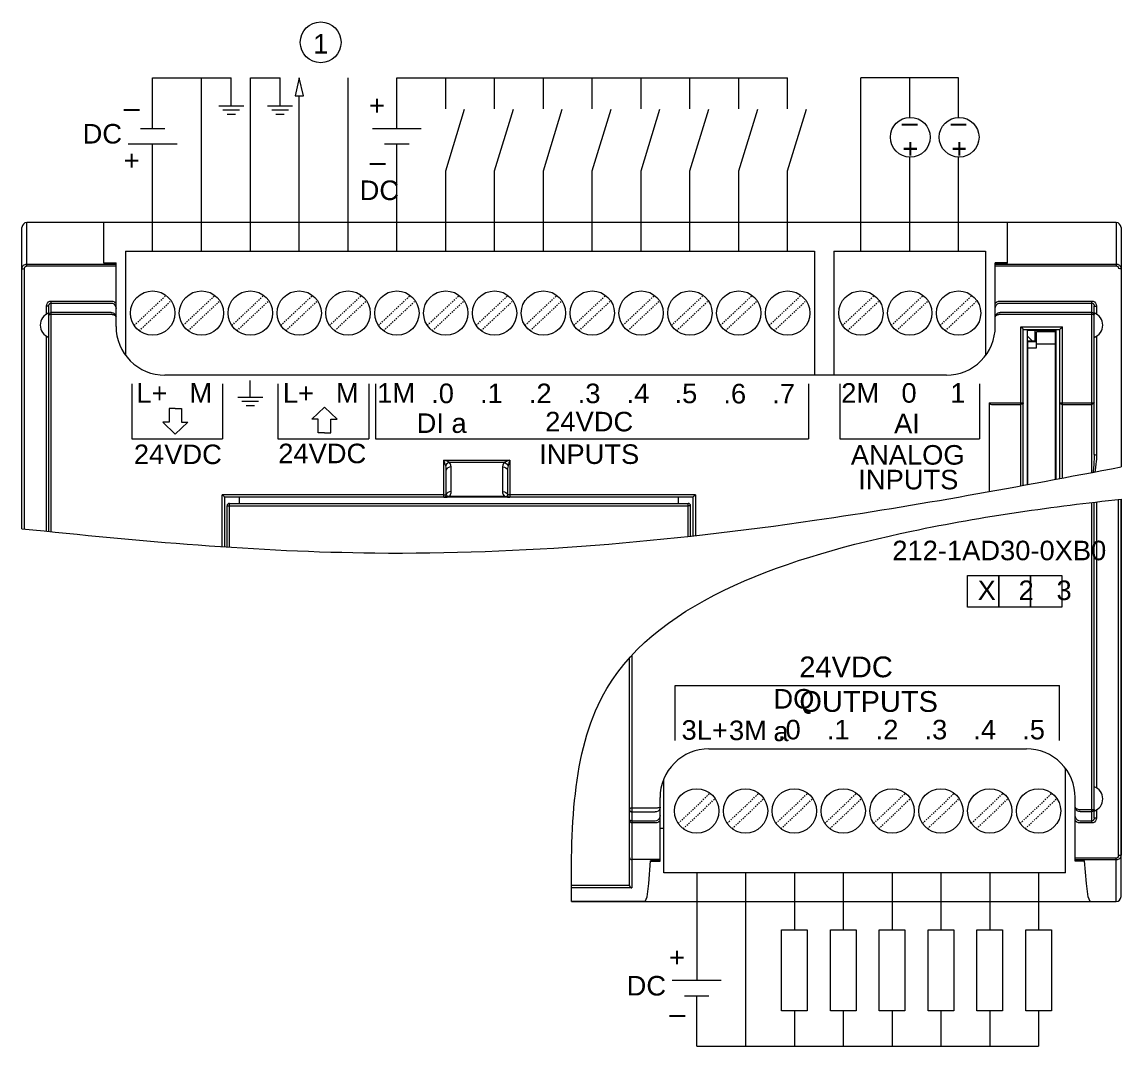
# Model space of a CAD drawing. Header units: inches. Extents: x 57 to 2760, y -193 to 2149.
# Drawn here: x 790.4 to 880.4, y 1788 to 1871.9 of the extents above; entities that cross this region are included whole.
import ezdxf

# ---------------------------------------------------------------- set-up
doc = ezdxf.new("R2010")
doc.units = ezdxf.units.IN
doc.header["$MEASUREMENT"] = 0
doc.linetypes.add('DOT', pattern=[0.2, 0.1, -0.1])
doc.layers.add('Wiring', color=7, linetype='Continuous')
doc.styles.get("Standard").update_dxf_attribs({"font": 'arial.ttf'})

msp = doc.modelspace()

# ---------------------------------------------------------------- linework, layer by layer
at = {"color": 7, "linetype": 'Continuous', "lineweight": 0}
for p, q in [((790.39903, 1830.39447), (790.39903, 1855.06341)), ((790.79903, 1851.90873), (790.79903, 1855.46341)), ((879.99903, 1855.46341), (790.79903, 1855.46341)), ((797.09903, 1852.13984), (797.09903, 1855.46341)), ((871.09903, 1852.13984), (871.09903, 1855.46341)), ((879.99903, 1855.46341), (879.99903, 1851.90873)), ((880.39903, 1855.06341), (880.39903, 1835.45298)), ((798.88903, 1853.11341), (798.88903, 1844.57681)), ((798.88903, 1853.11341), (855.30903, 1853.11341)), ((855.30903, 1853.11341), (855.30903, 1842.96341)), ((856.88903, 1853.11341), (856.88903, 1842.96341)), ((856.88903, 1853.11341), (869.30903, 1853.11341)), ((869.30903, 1853.11341), (869.30903, 1844.57681)), ((790.59903, 1830.37346), (790.59903, 1851.69163)), ((790.79903, 1852.06846), (798.09903, 1852.06846)), ((790.79903, 1851.90873), (798.09903, 1851.90873)), ((797.09903, 1852.16642), (798.09903, 1852.16642)), ((798.09903, 1852.13984), (797.09903, 1852.13984)), ((798.09903, 1846.96341), (798.09903, 1852.16642)), ((870.09903, 1846.96341), (870.09903, 1852.16642)), ((871.09903, 1852.16642), (870.09903, 1852.16642)), ((871.09903, 1852.13984), (870.09903, 1852.13984)), ((870.09903, 1852.06846), (879.99903, 1852.06846)), ((870.09903, 1851.90873), (879.99903, 1851.90873)), ((792.39903, 1847.96145), (792.39903, 1848.60592)), ((792.59903, 1830.16582), (792.59903, 1848.63608)), ((792.79903, 1830.14534), (792.79903, 1849.03739)), ((792.79903, 1849.03739), (797.69903, 1849.03739)), ((792.79903, 1848.87481), (797.69903, 1848.87481)), ((870.49903, 1849.03739), (877.99903, 1849.03739)), ((870.49903, 1848.87481), (877.99903, 1848.87481)), ((877.99903, 1834.99444), (877.99903, 1849.03739)), ((878.19903, 1836.46805), (878.19903, 1848.63608)), ((878.39903, 1848.60592), (878.39903, 1847.96145)), ((797.69903, 1848.09909), (792.79903, 1848.09909)), ((797.69903, 1847.92625), (792.79903, 1847.92625)), ((877.99903, 1848.09909), (870.49903, 1848.09909)), ((877.99903, 1847.92625), (870.49903, 1847.92816)), ((872.19903, 1846.93328), (875.59903, 1846.93328)), ((872.19903, 1833.90682), (872.19903, 1846.93328)), ((875.59903, 1834.54013), (875.59903, 1846.93328)), ((792.39903, 1830.18636), (792.39903, 1846.16538)), ((872.39903, 1840.88272), (872.39903, 1846.7144)), ((872.39903, 1846.71341), (875.39903, 1846.71341)), ((872.39903, 1846.71341), (875.39903, 1846.71341)), ((872.74903, 1846.66341), (872.69903, 1846.71341)), ((872.74903, 1846.66341), (875.04903, 1846.66341)), ((872.74903, 1834.00829), (872.74903, 1846.66341)), ((873.14903, 1845.76341), (872.74903, 1846.16341)), ((873.34903, 1846.66341), (873.34903, 1845.76341)), ((875.02403, 1846.51341), (873.47403, 1846.51341)), ((873.47403, 1845.21341), (873.47403, 1846.51341)), ((875.02403, 1834.43209), (875.02403, 1846.51341)), ((875.04903, 1846.66341), (875.09903, 1846.71341)), ((875.04903, 1846.66341), (875.04903, 1834.43678)), ((875.39903, 1834.50252), (875.39903, 1846.7144)), ((878.39903, 1846.16538), (878.39903, 1836.45005)), ((873.34903, 1845.76341), (872.74903, 1845.76341)), ((872.77403, 1845.71341), (873.47403, 1845.71341)), ((872.77403, 1845.71341), (873.47403, 1845.71341)), ((872.77403, 1834.01292), (872.77403, 1845.71341)), ((872.77403, 1845.21341), (873.47403, 1845.21341)), ((875.02403, 1845.51341), (873.47403, 1845.51341)), ((866.09903, 1842.96341), (802.09905, 1842.96341)), ((809.09552, 1841.17386), (809.09552, 1842.53886)), ((808.07177, 1841.17386), (810.11927, 1841.17386)), ((808.41302, 1840.83261), (809.77802, 1840.83261)), ((869.59903, 1840.69462), (869.59903, 1833.43308)), ((869.79217, 1840.70742), (872.19217, 1840.70742)), ((869.79217, 1840.56844), (872.19217, 1840.56844)), ((872.39903, 1833.94367), (872.39903, 1840.88272)), ((875.59903, 1840.70742), (877.99903, 1840.70742)), ((875.59903, 1840.56844), (877.99903, 1840.56844)), ((808.75427, 1840.49136), (809.43677, 1840.49136)), ((824.94903, 1832.96341), (824.94903, 1835.99974)), ((825.0553, 1835.67959), (824.94903, 1835.99974)), ((825.09759, 1835.94986), (824.94903, 1835.99974)), ((824.94903, 1835.99974), (830.34903, 1835.99974)), ((825.0973, 1835.55131), (825.0553, 1835.67959)), ((825.21689, 1835.90908), (825.09759, 1835.94986)), ((825.14903, 1833.16341), (825.14903, 1835.17744)), ((825.31426, 1835.87519), (825.21689, 1835.90908)), ((825.39386, 1835.84691), (825.31426, 1835.87519)), ((825.39386, 1835.84691), (829.9042, 1835.84691)), ((825.54903, 1833.43935), (825.54903, 1835.45337)), ((829.74903, 1835.45337), (829.74903, 1833.43935)), ((829.98089, 1835.87417), (829.9042, 1835.84691)), ((830.07682, 1835.90758), (829.98089, 1835.87417)), ((830.19785, 1835.94898), (830.07682, 1835.90758)), ((830.14903, 1835.17744), (830.14903, 1833.16341)), ((830.34903, 1835.99974), (830.19785, 1835.94898)), ((830.2773, 1835.7842), (830.20075, 1835.55131)), ((830.34903, 1835.99974), (830.2773, 1835.7842)), ((830.34903, 1835.99974), (830.34903, 1832.96341)), ((806.79903, 1828.92107), (806.79903, 1833.17693)), ((824.94903, 1833.17693), (806.79903, 1833.17693)), ((806.99903, 1828.90764), (806.99903, 1832.96387)), ((806.99903, 1828.90764), (806.99903, 1832.96387)), ((845.34903, 1832.96341), (806.99903, 1832.96341)), ((807.39903, 1828.88123), (807.39903, 1832.46341)), ((807.39903, 1832.46341), (844.94903, 1832.46341)), ((807.39903, 1832.46341), (844.94903, 1832.46341)), ((808.19903, 1832.46341), (808.19903, 1832.96341)), ((830.34903, 1832.96341), (824.94903, 1832.96341)), ((825.16716, 1833.06559), (825.09382, 1833.02545)), ((825.16201, 1832.97644), (825.22422, 1832.98569)), ((829.91464, 1833.02545), (825.38341, 1833.02545)), ((830.1309, 1833.06559), (830.20424, 1833.02545)), ((830.24371, 1832.96652), (830.34903, 1832.96341)), ((845.54903, 1833.17693), (830.34903, 1833.17693)), ((844.14903, 1832.46341), (844.14903, 1832.96341)), ((844.94903, 1829.76041), (844.94903, 1832.46341)), ((845.34903, 1829.80425), (845.34903, 1832.96387)), ((845.54903, 1833.17693), (845.54903, 1829.8264)), ((877.99903, 1806.29015), (877.99903, 1832.53826)), ((878.19903, 1806.69147), (878.19903, 1832.56169)), ((878.39903, 1832.58495), (878.39903, 1809.16216)), ((880.19903, 1803.63591), (880.19903, 1832.78784)), ((880.39903, 1832.80972), (880.39903, 1803.66918)), ((880.39903, 1800.26413), (880.39903, 1832.80972)), ((807.19903, 1828.89436), (807.19903, 1832.26341)), ((807.39903, 1832.2765), (844.94903, 1832.2765)), ((845.14903, 1829.78226), (845.14903, 1832.26341)), ((840.14903, 1801.19782), (840.14903, 1819.8132)), ((840.34903, 1820.03226), (840.34903, 1800.96984)), ((846.64903, 1812.36413), (872.649, 1812.36413)), ((875.85903, 1802.21413), (875.85903, 1810.75074)), ((842.94903, 1802.21413), (842.94903, 1809.884)), ((842.64903, 1807.57913), (842.64903, 1808.36413)), ((842.64903, 1803.16112), (842.64903, 1808.36413)), ((876.64903, 1803.16112), (876.64903, 1808.36413)), ((840.34903, 1807.53858), (842.24903, 1807.53858)), ((877.04903, 1807.40129), (877.99903, 1807.40129)), ((877.04903, 1807.22845), (877.99903, 1807.22845)), ((878.39903, 1807.3661), (878.39903, 1806.72162)), ((840.34903, 1807.19276), (842.24903, 1807.19276)), ((842.24894, 1806.45273), (840.34903, 1806.45273)), ((877.99903, 1806.45273), (877.04903, 1806.45273)), ((842.24903, 1806.29015), (840.34903, 1806.29015)), ((842.64903, 1805.86413), (842.94903, 1805.86413)), ((877.99903, 1806.29015), (877.04903, 1806.29015)), ((842.64903, 1803.29232), (840.34903, 1803.29232)), ((841.7337, 1801.34586), (841.8806, 1803.18771)), ((841.87703, 1803.16112), (842.64903, 1803.16112)), ((842.64903, 1803.18771), (841.8806, 1803.18771)), ((879.99903, 1803.41881), (876.64903, 1803.41881)), ((879.999, 1803.25908), (876.64903, 1803.25908)), ((877.41745, 1803.18771), (876.64903, 1803.18771)), ((877.42102, 1803.16112), (876.64903, 1803.16112)), ((877.56435, 1801.34586), (877.41745, 1803.18771)), ((879.99903, 1799.86413), (879.99903, 1803.41881)), ((875.85903, 1802.21413), (842.94903, 1802.21413)), ((840.15127, 1801.16762), (835.39642, 1801.16762)), ((840.34903, 1800.96984), (835.39758, 1800.96984)), ((841.43433, 1799.86413), (835.40836, 1799.86413)), ((835.40836, 1799.86413), (879.99903, 1799.86413))]:
    msp.add_line(p, q, dxfattribs=at)
at = {"linetype": 'DOT', "lineweight": 0}
for p, q in [((799.59317, 1847.04019), (802.19226, 1849.50223)), ((803.59317, 1847.04019), (806.19226, 1849.50223)), ((807.59317, 1847.04019), (810.19226, 1849.50223)), ((811.59317, 1847.04019), (814.19226, 1849.50223)), ((815.59317, 1847.04019), (818.19226, 1849.50223)), ((819.59317, 1847.04019), (822.19226, 1849.50223)), ((823.59317, 1847.04019), (826.19226, 1849.50223)), ((827.59317, 1847.04019), (830.19226, 1849.50223)), ((831.59317, 1847.04019), (834.19226, 1849.50223)), ((835.59317, 1847.04019), (838.19226, 1849.50223)), ((839.59317, 1847.04019), (842.19226, 1849.50223)), ((843.59317, 1847.04019), (846.19226, 1849.50223)), ((847.59317, 1847.04019), (850.19226, 1849.50223)), ((851.59317, 1847.04019), (854.19226, 1849.50223)), ((857.59317, 1847.04019), (860.19226, 1849.50223)), ((861.59317, 1847.04019), (864.19226, 1849.50223)), ((865.59317, 1847.04019), (868.19226, 1849.50223)), ((800.0058, 1846.6046), (802.60488, 1849.06664)), ((804.0058, 1846.6046), (806.60488, 1849.06664)), ((808.0058, 1846.6046), (810.60488, 1849.06664)), ((812.0058, 1846.6046), (814.60488, 1849.06664)), ((816.0058, 1846.6046), (818.60488, 1849.06664)), ((820.0058, 1846.6046), (822.60488, 1849.06664)), ((824.0058, 1846.6046), (826.60488, 1849.06664)), ((828.0058, 1846.6046), (830.60488, 1849.06664)), ((832.0058, 1846.6046), (834.60488, 1849.06664)), ((836.0058, 1846.6046), (838.60488, 1849.06664)), ((840.0058, 1846.6046), (842.60488, 1849.06664)), ((844.0058, 1846.6046), (846.60488, 1849.06664)), ((848.0058, 1846.6046), (850.60488, 1849.06664)), ((852.0058, 1846.6046), (854.60488, 1849.06664)), ((858.0058, 1846.6046), (860.60488, 1849.06664)), ((862.0058, 1846.6046), (864.60488, 1849.06664)), ((866.0058, 1846.6046), (868.60488, 1849.06664)), ((844.14317, 1806.2609), (846.74226, 1808.72295)), ((844.5558, 1805.82531), (847.15488, 1808.28736)), ((848.14317, 1806.2609), (850.74226, 1808.72295)), ((848.5558, 1805.82531), (851.15488, 1808.28736)), ((852.14317, 1806.2609), (854.74226, 1808.72295)), ((852.5558, 1805.82531), (855.15488, 1808.28736)), ((856.14317, 1806.2609), (858.74226, 1808.72295)), ((856.5558, 1805.82531), (859.15488, 1808.28736)), ((860.14317, 1806.2609), (862.74226, 1808.72295)), ((860.5558, 1805.82531), (863.15488, 1808.28736)), ((864.14317, 1806.2609), (866.74226, 1808.72295)), ((864.5558, 1805.82531), (867.15488, 1808.28736)), ((868.14317, 1806.2609), (870.74226, 1808.72295)), ((868.5558, 1805.82531), (871.15488, 1808.28736)), ((872.14317, 1806.2609), (874.74226, 1808.72295)), ((872.5558, 1805.82531), (875.15488, 1808.28736))]:
    msp.add_line(p, q, dxfattribs=at)
at = {"lineweight": 0}
for p, q in [((799.38403, 1842.25719), (799.38403, 1837.7436)), ((806.81403, 1842.25719), (806.81403, 1837.7436)), ((811.33927, 1842.25759), (811.33927, 1837.74401)), ((818.81403, 1842.25759), (818.81403, 1837.74401)), ((819.33927, 1842.25759), (819.33927, 1837.74401)), ((854.81403, 1842.25759), (854.81403, 1837.74401)), ((857.38403, 1842.25719), (857.38403, 1837.7436)), ((868.81403, 1842.25719), (868.81403, 1837.7436)), ((802.43958, 1840.2392), (802.43958, 1839.12081)), ((802.95363, 1840.2392), (802.43958, 1840.2392)), ((802.95363, 1840.2392), (803.46768, 1840.2392)), ((803.46768, 1840.2392), (803.46768, 1839.12081)), ((814.14674, 1839.35037), (815.17484, 1840.34785)), ((816.20294, 1839.35037), (815.17484, 1840.34785)), ((801.92553, 1839.12081), (802.95363, 1838.12333)), ((802.43958, 1839.12081), (801.92553, 1839.12081)), ((803.98173, 1839.12081), (802.95363, 1838.12333)), ((803.46768, 1839.12081), (803.98173, 1839.12081)), ((814.66079, 1839.35037), (814.14674, 1839.35037)), ((814.66079, 1838.23198), (814.66079, 1839.35037)), ((815.68889, 1838.23198), (815.68889, 1839.35037)), ((815.68889, 1839.35037), (816.20294, 1839.35037)), ((815.17484, 1838.23198), (814.66079, 1838.23198)), ((815.17484, 1838.23198), (815.68889, 1838.23198)), ((799.38403, 1837.7436), (806.81403, 1837.7436)), ((811.33927, 1837.74401), (818.81403, 1837.74401)), ((819.33927, 1837.74401), (854.81403, 1837.74401)), ((857.38403, 1837.7436), (868.81403, 1837.7436)), ((843.88927, 1813.03854), (843.88927, 1817.55212)), ((843.88927, 1817.55212), (875.36403, 1817.55212)), ((875.36403, 1813.03854), (875.36403, 1817.55212))]:
    msp.add_line(p, q, dxfattribs=at)
at = {"color": 7, "linetype": 'Continuous', "lineweight": 0}
for points in [[(790.39903, 1851.65837), (790.40354, 1851.71982), (790.41832, 1851.78419), (790.44455, 1851.84836), (790.48244, 1851.90901), (790.53122, 1851.96297), (790.58941, 1852.00764), (790.65512, 1852.041), (790.72591, 1852.06155), (790.79903, 1852.06846)], [(790.39903, 1851.65837), (790.42582, 1851.675), (790.49903, 1851.68717), (790.59903, 1851.69163)], [(790.59903, 1851.69163), (790.60128, 1851.72416), (790.60867, 1851.75823), (790.62178, 1851.7922), (790.64072, 1851.82431), (790.66511, 1851.85288), (790.6942, 1851.87653), (790.72706, 1851.89419), (790.76246, 1851.90507), (790.79903, 1851.90873)], [(879.99903, 1852.06846), (880.04372, 1852.0659), (880.087, 1852.05842), (880.13017, 1852.04579), (880.17383, 1852.02723), (880.21803, 1852.00153), (880.26221, 1851.96719), (880.30484, 1851.9227), (880.34303, 1851.86762), (880.37318, 1851.80338), (880.39243, 1851.73251), (880.39903, 1851.65837)], [(879.99903, 1851.90873), (880.02138, 1851.90737), (880.04302, 1851.90342), (880.0646, 1851.89673), (880.08643, 1851.8869), (880.10853, 1851.8733), (880.13062, 1851.85512), (880.15193, 1851.83157), (880.17102, 1851.80243), (880.1861, 1851.76842), (880.19573, 1851.7309), (880.19903, 1851.69163)], [(880.39903, 1851.65837), (880.37223, 1851.675), (880.29903, 1851.68717), (880.19903, 1851.69163)], [(792.39903, 1848.60592), (792.42073, 1848.74607), (792.48175, 1848.86865), (792.5724, 1848.96141), (792.68113, 1849.01817), (792.79903, 1849.03739)], [(792.59903, 1848.6361), (792.57223, 1848.62101), (792.49902, 1848.60997), (792.39903, 1848.60592)], [(792.59903, 1848.63607), (792.60986, 1848.71356), (792.64039, 1848.78143), (792.68576, 1848.83282), (792.74018, 1848.86423), (792.79903, 1848.87481)], [(797.69903, 1849.03739), (797.84159, 1849.01885), (797.97713, 1848.96362), (798.09903, 1848.87256)], [(797.69903, 1848.87481), (797.81649, 1848.85476), (797.9255, 1848.79489), (798.01618, 1848.69717), (798.07732, 1848.5679), (798.09903, 1848.42025)], [(870.09903, 1848.87256), (870.22063, 1848.96346), (870.35577, 1849.01867), (870.49903, 1849.03739)], [(870.09903, 1848.42025), (870.12074, 1848.56792), (870.18178, 1848.69704), (870.27249, 1848.79484), (870.38106, 1848.85458), (870.49903, 1848.87481)], [(877.99903, 1849.03739), (878.11692, 1849.01817), (878.22572, 1848.96137), (878.31632, 1848.86862), (878.37735, 1848.746), (878.39903, 1848.60592)], [(877.99903, 1848.87481), (878.05788, 1848.86423), (878.11233, 1848.83279), (878.15768, 1848.78141), (878.18821, 1848.71351), (878.19903, 1848.63607)], [(878.19903, 1848.6361), (878.22582, 1848.62101), (878.29903, 1848.60997), (878.39903, 1848.60592)], [(792.59903, 1847.90591), (792.61425, 1847.97984), (792.6576, 1848.04251), (792.72249, 1848.08439), (792.79903, 1848.09909)], [(792.79903, 1847.92625), (792.72224, 1847.92469), (792.65697, 1847.92023), (792.61389, 1847.9136), (792.59903, 1847.90591)], [(797.69904, 1848.09909), (797.76596, 1848.09415), (797.82462, 1848.08136), (797.87491, 1848.06337), (797.91771, 1848.04204), (797.95433, 1848.01837), (797.98606, 1847.99265), (798.01408, 1847.96448), (798.03883, 1847.93342), (798.05984, 1847.89979), (798.07659, 1847.86422), (798.08876, 1847.82737), (798.09627, 1847.78952), (798.09903, 1847.74836)], [(798.09903, 1847.74839), (798.09627, 1847.76925), (798.08876, 1847.78844), (798.07659, 1847.80712), (798.05985, 1847.82515), (798.03884, 1847.84221), (798.0141, 1847.85796), (797.98608, 1847.87224), (797.95436, 1847.88529), (797.91775, 1847.8973), (797.87496, 1847.90812), (797.82468, 1847.91724), (797.76604, 1847.92373), (797.69914, 1847.92625)], [(870.09903, 1847.74836), (870.10177, 1847.78939), (870.10988, 1847.82954), (870.12314, 1847.86832), (870.14123, 1847.9052), (870.1638, 1847.93973), (870.1904, 1847.9715), (870.22068, 1848.00026), (870.25435, 1848.02583), (870.29091, 1848.04789), (870.32973, 1848.06613), (870.37012, 1848.08038), (870.4115, 1848.09059), (870.45416, 1848.09688), (870.49903, 1848.09909)], [(870.49903, 1847.92625), (870.45416, 1847.92513), (870.41151, 1847.92194), (870.37012, 1847.91676), (870.32973, 1847.90953), (870.29091, 1847.90027), (870.25435, 1847.88909), (870.22068, 1847.87611), (870.1904, 1847.86153), (870.1638, 1847.84542), (870.14123, 1847.82791), (870.12314, 1847.8092), (870.10988, 1847.78954), (870.10177, 1847.76918), (870.09903, 1847.74839)], [(877.99903, 1848.09909), (878.0746, 1848.08477), (878.13952, 1848.0434), (878.1837, 1847.98008), (878.19903, 1847.90591)], [(878.19903, 1847.90591), (878.1837, 1847.91372), (878.13952, 1847.92038), (878.0746, 1847.92474), (877.99903, 1847.92625)], [(872.39903, 1846.7144), (872.38421, 1846.73663), (872.34909, 1846.7772), (872.30292, 1846.82699), (872.2513, 1846.88056), (872.19903, 1846.93328)], [(875.39903, 1846.7144), (875.41384, 1846.73663), (875.44896, 1846.7772), (875.49514, 1846.82699), (875.54675, 1846.88056), (875.59903, 1846.93328)], [(869.59217, 1840.69054), (869.59612, 1840.69386), (869.6095, 1840.69738), (869.63456, 1840.70089), (869.67313, 1840.7041), (869.72613, 1840.7067), (869.79217, 1840.70742)], [(869.59217, 1840.69054), (869.60696, 1840.64447), (869.65004, 1840.60464), (869.71524, 1840.57784), (869.79217, 1840.56844)], [(872.19217, 1840.70742), (872.23172, 1840.70704), (872.27357, 1840.70598), (872.31524, 1840.70393), (872.35283, 1840.70066), (872.38091, 1840.69616), (872.39217, 1840.69054)], [(872.39217, 1840.69054), (872.37739, 1840.64447), (872.3343, 1840.60464), (872.26911, 1840.57784), (872.19217, 1840.56844)], [(875.39903, 1840.69054), (875.40298, 1840.69386), (875.41635, 1840.69738), (875.44141, 1840.70089), (875.47999, 1840.7041), (875.53298, 1840.7067), (875.59903, 1840.70742)], [(875.39903, 1840.69054), (875.41381, 1840.64447), (875.4569, 1840.60464), (875.52209, 1840.57784), (875.59903, 1840.56844)], [(877.99903, 1840.70742), (878.03858, 1840.70704), (878.08042, 1840.70598), (878.1221, 1840.70393), (878.15969, 1840.70066), (878.18776, 1840.69616), (878.19903, 1840.69054)], [(878.19903, 1840.69054), (878.18424, 1840.64447), (878.14116, 1840.60464), (878.07596, 1840.57784), (877.99903, 1840.56844)], [(878.19903, 1836.46805), (878.19733, 1836.28435), (878.19208, 1836.08372), (878.18306, 1835.86549), (878.17005, 1835.62822), (878.15278, 1835.36956), (878.13146, 1835.09322), (878.12506, 1835.01843)], [(878.19903, 1836.46805), (878.22582, 1836.45905), (878.29903, 1836.45246), (878.39903, 1836.45005)], [(878.39903, 1836.45005), (878.3961, 1836.27581), (878.38708, 1836.08786), (878.37161, 1835.88585), (878.34935, 1835.66894), (878.31979, 1835.43506), (878.28286, 1835.18477), (878.25953, 1835.04403)], [(825.39386, 1835.84691), (825.27442, 1835.77046), (825.17095, 1835.66733), (825.0973, 1835.55131)], [(825.14903, 1835.17744), (825.14242, 1835.31955), (825.12451, 1835.44482), (825.0973, 1835.55131)], [(825.54903, 1835.45337), (825.39596, 1835.43237), (825.26619, 1835.37256), (825.17948, 1835.28304), (825.14903, 1835.17744)], [(825.54903, 1835.45337), (825.52923, 1835.60282), (825.4755, 1835.73472), (825.39386, 1835.84691)], [(829.9042, 1835.84691), (829.8223, 1835.73434), (829.76854, 1835.60183), (829.74903, 1835.45337)], [(829.74903, 1835.45337), (829.9021, 1835.43237), (830.03187, 1835.37255), (830.11858, 1835.28303), (830.14903, 1835.17744)], [(829.9042, 1835.84692), (830.02363, 1835.77046), (830.1271, 1835.66733), (830.20075, 1835.55131)], [(830.20075, 1835.55131), (830.17347, 1835.44449), (830.15554, 1835.31857), (830.14903, 1835.17745)], [(825.54903, 1833.43935), (825.39595, 1833.41834), (825.26618, 1833.35853), (825.17947, 1833.26901), (825.14903, 1833.16341)], [(825.38341, 1833.02545), (825.44952, 1833.10841), (825.5015, 1833.20529), (825.53615, 1833.31568), (825.54903, 1833.43935)], [(829.74903, 1833.43935), (829.76191, 1833.31568), (829.79656, 1833.20528), (829.84854, 1833.1084), (829.91464, 1833.02545)], [(829.74903, 1833.43935), (829.9021, 1833.41834), (830.03187, 1833.35853), (830.11858, 1833.26901), (830.14903, 1833.16341)], [(806.99903, 1832.96387), (806.98421, 1832.98374), (806.94909, 1833.0226), (806.90292, 1833.07129), (806.8513, 1833.12429), (806.79903, 1833.17693)], [(824.94903, 1833.17693), (825.02333, 1833.17596), (825.08846, 1833.1731), (825.13351, 1833.16863), (825.14903, 1833.16341)], [(824.94903, 1832.96341), (825.02419, 1832.96499), (825.09529, 1832.96945), (825.16201, 1832.97644)], [(825.38341, 1833.02546), (825.26795, 1833.0656), (825.16716, 1833.06559)], [(825.22422, 1832.98569), (825.28188, 1832.99701), (825.33501, 1833.01029), (825.38341, 1833.02545)], [(829.91463, 1833.02545), (829.97653, 1833.00662), (830.05729, 1832.98865)], [(829.91464, 1833.02545), (830.0301, 1833.06559), (830.1309, 1833.06559)], [(830.05729, 1832.98865), (830.14645, 1832.97516), (830.24371, 1832.96652)], [(830.34903, 1833.17693), (830.27472, 1833.17596), (830.20959, 1833.1731), (830.16454, 1833.16863), (830.14903, 1833.16341)], [(845.34903, 1832.96387), (845.36384, 1832.98374), (845.39896, 1833.0226), (845.44514, 1833.07129), (845.49675, 1833.12429), (845.54903, 1833.17693)], [(807.19903, 1832.26341), (807.22473, 1832.26983), (807.29804, 1832.27471), (807.39903, 1832.2765)], [(845.14903, 1832.26341), (845.12332, 1832.26983), (845.05001, 1832.27471), (844.94903, 1832.2765)], [(840.14903, 1807.42164), (840.15197, 1807.44163), (840.15988, 1807.4596), (840.17146, 1807.47544), (840.18566, 1807.48908), (840.20168, 1807.5007), (840.21967, 1807.51082), (840.23957, 1807.5195), (840.26083, 1807.52659), (840.28287, 1807.53198), (840.3051, 1807.5357), (840.32707, 1807.53786), (840.34903, 1807.53858)], [(840.14903, 1807.42164), (840.15197, 1807.38249), (840.15988, 1807.34726), (840.17146, 1807.3163), (840.18566, 1807.2896), (840.20168, 1807.26687), (840.21967, 1807.24708), (840.23957, 1807.23008), (840.26084, 1807.21621), (840.28287, 1807.20565), (840.3051, 1807.19835), (840.32707, 1807.19414), (840.34903, 1807.19276)], [(842.24903, 1807.53858), (842.3076, 1807.53902), (842.37088, 1807.54051), (842.4365, 1807.5433), (842.50109, 1807.54763), (842.56021, 1807.55364), (842.60789, 1807.56122), (842.63858, 1807.56993), (842.64903, 1807.57913)], [(842.64903, 1807.57913), (842.62973, 1807.46059), (842.57318, 1807.35275), (842.48455, 1807.26684), (842.37291, 1807.21176), (842.24903, 1807.19276)], [(877.04908, 1807.22845), (876.95336, 1807.23863), (876.87336, 1807.26408), (876.80917, 1807.29849), (876.75928, 1807.33737), (876.72145, 1807.37788), (876.69343, 1807.41854), (876.67341, 1807.45857), (876.65991, 1807.49789), (876.65192, 1807.53701), (876.64903, 1807.57918)], [(876.64903, 1807.57916), (876.65192, 1807.55777), (876.65991, 1807.53793), (876.67342, 1807.518), (876.69345, 1807.49769), (876.72149, 1807.47707), (876.75933, 1807.45652), (876.80925, 1807.4368), (876.87348, 1807.41934), (876.95353, 1807.40643), (877.0493, 1807.40128)], [(877.99903, 1807.40129), (878.07581, 1807.40285), (878.14108, 1807.40732), (878.18416, 1807.41394), (878.19903, 1807.42164)], [(878.19903, 1807.42164), (878.1838, 1807.34771), (878.14045, 1807.28503), (878.07556, 1807.24316), (877.99903, 1807.22845)], [(840.34903, 1806.45273), (840.29619, 1806.45719), (840.25328, 1806.46807), (840.22141, 1806.48164), (840.19838, 1806.49574), (840.18124, 1806.51001), (840.16792, 1806.52508), (840.15793, 1806.54132), (840.15142, 1806.55901), (840.14903, 1806.57838)], [(840.34903, 1806.29015), (840.29618, 1806.3004), (840.25328, 1806.32529), (840.22141, 1806.35641), (840.19838, 1806.38875), (840.18124, 1806.42147), (840.16792, 1806.45603), (840.15793, 1806.49331), (840.15142, 1806.53391), (840.14903, 1806.57838)], [(842.64903, 1806.90719), (842.62732, 1806.75967), (842.56629, 1806.63053), (842.47558, 1806.53271), (842.36703, 1806.47297), (842.24894, 1806.45273)], [(842.64903, 1806.45499), (842.52749, 1806.36414), (842.3924, 1806.30891), (842.24903, 1806.29015)], [(877.04903, 1806.45273), (876.93156, 1806.47278), (876.82255, 1806.53265), (876.73187, 1806.63037), (876.67074, 1806.75964), (876.64903, 1806.90729)], [(877.04903, 1806.29015), (876.90646, 1806.30869), (876.77093, 1806.36392), (876.64903, 1806.45499)], [(878.39903, 1806.72162), (878.37733, 1806.58147), (878.3163, 1806.4589), (878.22566, 1806.36613), (878.11692, 1806.30937), (877.99903, 1806.29015)], [(878.19903, 1806.69147), (878.1882, 1806.61398), (878.15767, 1806.54611), (878.11229, 1806.49472), (878.05788, 1806.46331), (877.99903, 1806.45273)], [(878.19903, 1806.69145), (878.22582, 1806.70653), (878.29903, 1806.71758), (878.39903, 1806.72162)], [(880.39903, 1803.66918), (880.39456, 1803.60804), (880.37989, 1803.54385), (880.35377, 1803.47971), (880.31596, 1803.41899), (880.2672, 1803.3649), (880.20897, 1803.32011), (880.14317, 1803.28663), (880.07226, 1803.26601), (879.999, 1803.25908)], [(880.19903, 1803.63591), (880.19679, 1803.60356), (880.18946, 1803.56957), (880.17641, 1803.53562), (880.1575, 1803.50347), (880.13312, 1803.47483), (880.104, 1803.45112), (880.07109, 1803.43339), (880.03563, 1803.42248), (879.99903, 1803.41881)], [(880.39903, 1803.66918), (880.37223, 1803.65255), (880.29903, 1803.64037), (880.19903, 1803.63591)], [(840.14903, 1803.45229), (840.16185, 1803.39591), (840.20109, 1803.34462), (840.26543, 1803.30696), (840.34903, 1803.29232)], [(840.15127, 1801.16762), (840.15002, 1801.17765), (840.14928, 1801.18772), (840.14903, 1801.19782)], [(840.15127, 1801.16762), (840.18076, 1801.08582), (840.2299, 1801.0265), (840.2882, 1800.98825), (840.34903, 1800.96984)], [(841.43433, 1799.86413), (841.58457, 1800.23525), (841.7337, 1801.34586)], [(877.86372, 1799.86413), (877.71348, 1800.23525), (877.56435, 1801.34586)]]:
    msp.add_lwpolyline(points, dxfattribs=at)
at = {"lineweight": 0}
for points in [[(867.81405, 1826.5706), (870.39748, 1826.5706), (870.39748, 1823.96544), (867.81405, 1823.96544)], [(870.39748, 1826.5706), (872.98091, 1826.5706), (872.98091, 1823.96544), (870.39748, 1823.96544)], [(872.98091, 1826.5706), (875.56434, 1826.5706), (875.56434, 1823.96544), (872.98091, 1823.96544)]]:
    msp.add_lwpolyline(points, close=True, dxfattribs=at)
at = {"color": 7, "linetype": 'Continuous', "lineweight": 0}
for centre in [(801.09903, 1848.05341), (805.09903, 1848.05341), (809.09903, 1848.05341), (813.09903, 1848.05341), (817.09903, 1848.05341), (821.09903, 1848.05341), (825.09903, 1848.05341), (829.09903, 1848.05341), (833.09903, 1848.05341), (837.09903, 1848.05341), (841.09903, 1848.05341), (845.09903, 1848.05341), (849.09903, 1848.05341), (853.09903, 1848.05341), (859.09903, 1848.05341), (863.09903, 1848.05341), (867.09903, 1848.05341), (845.64903, 1807.27413), (849.64903, 1807.27413), (853.64903, 1807.27413), (857.64903, 1807.27413), (861.64903, 1807.27413), (865.64903, 1807.27413), (869.64903, 1807.27413), (873.64903, 1807.27413)]:
    msp.add_circle(centre, 1.815, dxfattribs=at)
for centre, radius, start, end in [((790.79903, 1855.06341), 0.4, 90, 180), ((879.99903, 1855.06341), 0.4, 0, 90), ((792.96331, 1847.06341), 1.06429, 110.0159596, 249.9840404), ((877.83474, 1847.06341), 1.06429, 290.0159596, 69.9840404), ((802.09903, 1846.96341), 4, 179.999896, 270.0003844), ((866.09903, 1846.96341), 4, 269.9999932, 0.0005115), ((807.39903, 1832.26341), 0.2, 90, 180), ((807.39903, 1832.26341), 0.2, 90, 180), ((824.94903, 1833.16341), 0.2, 270, 0), ((830.34903, 1833.16341), 0.2, 180, 270), ((844.94903, 1832.26341), 0.2, 0, 90), ((846.64903, 1808.36413), 4, 89.9999932, 180.0005115), ((872.64903, 1808.36413), 4, 359.999896, 90.0003844), ((877.83474, 1808.26413), 1.06429, 290.0159596, 69.9840404), ((879.99903, 1800.26413), 0.4, 270, 0), ((879.99903, 1800.26413), 0.4, 270, 0)]:
    msp.add_arc(centre, radius, start, end, dxfattribs=at)
at = {"lineweight": 0}
for points, knots in [([(790.39903, 1830.39447), (800.02106, 1829.38255), (821.64145, 1827.42339), (851.88346, 1830.10324), (872.0605, 1833.85427), (880.39903, 1835.45298)], [6.41712436, 6.41712436, 6.41712436, 6.41712436, 35.39058073, 71.49208339, 96.96942642, 96.96942642, 96.96942642, 96.96942642]), ([(835.40836, 1799.86413), (835.32716, 1806.32293), (835.83146, 1822.51198), (859.99231, 1830.21788), (874.86877, 1832.2064), (880.39903, 1832.80972)], [2.14680393, 2.14680393, 2.14680393, 2.14680393, 19.98043624, 48.06554587, 65.18535135, 65.18535135, 65.18535135, 65.18535135])]:
    msp.add_open_spline(points, degree=3, knots=knots, dxfattribs=at)
at = {"layer": 'Wiring', "lineweight": 15}
for p, q in [((801.09903, 1863.18009), (801.09903, 1867.30381)), ((801.09903, 1867.30381), (805.09903, 1867.30381)), ((805.09903, 1867.30381), (807.53272, 1867.30381)), ((805.09903, 1853.11341), (805.09903, 1867.30381)), ((809.09903, 1853.11341), (809.09903, 1867.30381)), ((809.09903, 1867.30381), (811.53272, 1867.30381)), ((813.09903, 1867.30381), (812.77064, 1865.83293)), ((813.45093, 1865.83293), (813.09903, 1867.30381)), ((817.09903, 1859.5804), (817.09903, 1867.30381)), ((821.09903, 1867.30381), (853.09903, 1867.30381)), ((821.09903, 1863.18009), (821.09903, 1867.30381)), ((825.09903, 1864.77931), (825.09903, 1867.30381)), ((829.09903, 1864.77931), (829.09903, 1867.30381)), ((833.09903, 1864.77931), (833.09903, 1867.30381)), ((837.09903, 1864.77931), (837.09903, 1867.30381)), ((841.09903, 1864.77931), (841.09903, 1867.30381)), ((845.09903, 1864.77931), (845.09903, 1867.30381)), ((849.09903, 1864.77931), (849.09903, 1867.30381)), ((853.09903, 1864.77931), (853.09903, 1867.30381)), ((859.09903, 1853.11341), (859.09903, 1867.30381)), ((867.09903, 1867.30381), (859.09903, 1867.30381)), ((863.09903, 1864.07934), (863.09903, 1867.30381)), ((867.09903, 1864.07934), (867.09903, 1867.30381)), ((812.77064, 1865.83293), (813.45093, 1865.83293)), ((813.09903, 1853.11341), (813.09903, 1865.83293)), ((825.09903, 1859.71429), (826.64496, 1864.75746)), ((829.09903, 1859.71429), (830.64496, 1864.75746)), ((833.09903, 1859.71429), (834.64496, 1864.75746)), ((837.09903, 1859.71429), (838.64496, 1864.75746)), ((841.09903, 1859.71429), (842.64496, 1864.75746)), ((845.09903, 1859.71429), (846.64496, 1864.75746)), ((849.09903, 1859.71429), (850.64496, 1864.75746)), ((853.09903, 1859.71429), (854.64496, 1864.75746)), ((800.09903, 1863.18009), (802.09903, 1863.18009)), ((819.09903, 1863.18009), (823.09903, 1863.18009)), ((799.09903, 1861.92275), (803.09903, 1861.92275)), ((801.09903, 1853.11341), (801.09903, 1861.92275)), ((820.09903, 1861.92275), (822.09903, 1861.92275)), ((821.09903, 1853.11341), (821.09903, 1861.92275)), ((863.09903, 1853.11341), (863.09903, 1860.82366)), ((867.09903, 1853.11341), (867.09903, 1860.82366)), ((817.09903, 1853.11341), (817.09903, 1859.5804)), ((825.09903, 1853.11341), (825.09903, 1859.71429)), ((829.09903, 1853.11341), (829.09903, 1859.71429)), ((833.09903, 1853.11341), (833.09903, 1859.71429)), ((837.09903, 1853.11341), (837.09903, 1859.71429)), ((841.09903, 1853.11341), (841.09903, 1859.71429)), ((845.09903, 1853.11341), (845.09903, 1859.71429)), ((849.09903, 1853.11341), (849.09903, 1859.71429)), ((853.09903, 1853.11341), (853.09903, 1859.71429)), ((845.64903, 1802.21413), (845.64903, 1793.4048)), ((849.64903, 1802.21413), (849.64903, 1788.02373)), ((853.64903, 1802.21413), (853.64903, 1797.5278)), ((857.64903, 1802.21413), (857.64903, 1797.5278)), ((861.64903, 1802.21413), (861.64903, 1797.5278)), ((865.64903, 1802.21413), (865.64903, 1797.5278)), ((869.64903, 1802.21413), (869.64903, 1797.5278)), ((873.64903, 1802.21413), (873.64903, 1797.5278)), ((843.64903, 1793.4048), (847.64903, 1793.4048)), ((844.64903, 1792.14745), (846.64903, 1792.14745)), ((845.64903, 1788.02373), (845.64903, 1792.14745)), ((853.64903, 1790.90915), (853.64903, 1788.02373)), ((857.64903, 1790.90915), (857.64903, 1788.02373)), ((861.64903, 1790.90915), (861.64903, 1788.02373)), ((865.64903, 1790.90915), (865.64903, 1788.02373)), ((869.64903, 1790.90915), (869.64903, 1788.02373)), ((873.64903, 1790.90915), (873.64903, 1788.02373)), ((845.64903, 1788.02373), (873.64903, 1788.02373))]:
    msp.add_line(p, q, dxfattribs=at)
at = {"layer": 'Wiring', "color": 7, "lineweight": 15}
for p, q in [((807.53272, 1865.02785), (807.53272, 1867.30381)), ((811.53272, 1865.02785), (811.53272, 1867.30381)), ((806.50897, 1865.02785), (808.55647, 1865.02785)), ((810.50897, 1865.02785), (812.55647, 1865.02785)), ((806.85022, 1864.6866), (808.21522, 1864.6866)), ((807.19147, 1864.34535), (807.87397, 1864.34535)), ((810.85022, 1864.6866), (812.21522, 1864.6866)), ((811.19147, 1864.34535), (811.87397, 1864.34535))]:
    msp.add_line(p, q, dxfattribs=at)
at = {"layer": 'Wiring', "lineweight": 15}
for points in [[(852.59906, 1797.5278), (854.69899, 1797.5278), (854.69899, 1790.90915), (852.59906, 1790.90915)], [(856.59906, 1797.5278), (858.69899, 1797.5278), (858.69899, 1790.90915), (856.59906, 1790.90915)], [(860.59906, 1797.5278), (862.69899, 1797.5278), (862.69899, 1790.90915), (860.59906, 1790.90915)], [(864.59906, 1797.5278), (866.69899, 1797.5278), (866.69899, 1790.90915), (864.59906, 1790.90915)], [(868.59906, 1797.5278), (870.69899, 1797.5278), (870.69899, 1790.90915), (868.59906, 1790.90915)], [(872.59906, 1797.5278), (874.69899, 1797.5278), (874.69899, 1790.90915), (872.59906, 1790.90915)]]:
    msp.add_lwpolyline(points, close=True, dxfattribs=at)
msp.add_circle((814.86104, 1870.22323), 1.66853, dxfattribs=at)
at = {"layer": 'Wiring', "color": 7, "lineweight": 15}
for centre in [(863.14158, 1862.4515), (867.14158, 1862.4515)]:
    msp.add_circle(centre, 1.6284, dxfattribs=at)

# ---------------------------------------------------------------- texts
at = {"lineweight": 0}
for s, insert, char_height, width, attachment_point in [('L+', (801.03949, 1842.31124), 1.6, 5.3067617, 2), ('M', (805.03949, 1842.31124), 1.6, 5.3067617, 2), ('L+', (813.03949, 1842.31124), 1.6, 5.3067617, 2), ('M', (817.03949, 1842.31124), 1.6, 5.3067617, 2), ('1M', (821.03949, 1842.31124), 1.6, 5.3067617, 2), ('2M', (859.03949, 1842.31124), 1.6, 5.3067617, 2), ('0', (863.03949, 1842.31124), 1.6, 5.3067617, 2), ('1', (867.03949, 1842.31124), 1.6, 5.3067617, 2), ('.0', (824.83955, 1842.27348), 1.6, 5.3067617, 2), ('.1', (828.83955, 1842.27348), 1.6, 5.3067617, 2), ('.2', (832.83955, 1842.27348), 1.6, 5.3067617, 2), ('.3', (836.83955, 1842.27348), 1.6, 5.3067617, 2), ('.4', (840.83955, 1842.27348), 1.6, 5.3067617, 2), ('.5', (844.76715, 1842.27448), 1.6, 5.3067617, 2), ('.6', (848.76715, 1840.62932), 1.6, 5.3067617, 8), ('.7', (852.76715, 1840.6519), 1.6, 5.3067617, 8), ('24VDC INPUTS', (836.84894, 1835.67328), 1.6, 12.9076364, 8), ('AI', (862.87251, 1839.80737), 1.6, 5.3067617, 2), ('24VDC', (803.16543, 1837.28381), 1.6, 12.4032, 2), ('24VDC', (814.98814, 1837.35537), 1.6, 8.5528889, 2), ('ANALOG', (862.93153, 1837.23883), 1.6, 12.9076364, 2), ('INPUTS', (862.98328, 1835.21355), 1.6, 12.9076364, 2), ('{\\fArial|b0|i0|c0|p32;212-1AD30-0XB0}', (861.67197, 1829.40779), 1.6, 24.8996336, 1), ('X   2   3', (868.65508, 1826.14929), 1.6, 12.5784889, 1), ('24VDC OUTPUTS', (854.05894, 1819.9241), 1.7, 15.0247619, 1), ('DQ a', (851.93415, 1817.2604), 1.6, 4.3914203, 1), ('3L+', (844.41027, 1814.70773), 1.6, 3.5662222, 1), ('3M', (848.29363, 1814.67513), 1.6, 3.5662222, 1), ('.0', (853.2373, 1814.73777), 1.6, 5.3067617, 2), ('.1', (857.2373, 1814.73777), 1.6, 5.3067617, 2), ('.2', (861.2373, 1814.73777), 1.6, 5.3067617, 2), ('.3', (865.2373, 1814.73777), 1.6, 5.3067617, 2), ('.4', (869.2373, 1814.73777), 1.6, 5.3067617, 2), ('.5', (873.2373, 1814.73777), 1.6, 5.3067617, 2)]:
    msp.add_mtext(s, dxfattribs=dict(at, insert=insert, char_height=char_height, width=width, attachment_point=attachment_point))
at = {"insert": (824.76434, 1839.83618), "char_height": 1.6, "width": 5.3067617, "attachment_point": 2}
msp.add_mtext('DI a', dxfattribs=at)
at = {"layer": 'Wiring', "lineweight": 15, "char_height": 1.6, "width": 8.5528889, "attachment_point": 2}
for s, insert in [('1', (814.8627, 1870.90278)), ('+', (819.47913, 1865.87267)), ('_', (799.38443, 1866.67305)), ('DC', (796.97729, 1863.53732)), ('+', (799.38498, 1861.35516)), ('_', (819.52566, 1862.24965)), ('DC', (819.66383, 1858.90912)), ('+', (844.02913, 1796.09737)), ('DC', (841.52729, 1793.76203)), ('_', (844.07566, 1792.47436))]:
    msp.add_mtext(s, dxfattribs=dict(at, insert=insert))
at = {"layer": 'Wiring', "lineweight": 15, "char_height": 1.6, "width": 8.5528889, "attachment_point": 2, "rotation": 180}
for s, insert in [('_', (863.08721, 1861.49739)), ('_', (867.08721, 1861.49739)), ('+', (863.14741, 1860.67554)), ('+', (867.14741, 1860.67554))]:
    msp.add_mtext(s, dxfattribs=dict(at, insert=insert))

doc.saveas('drawing.dxf')
